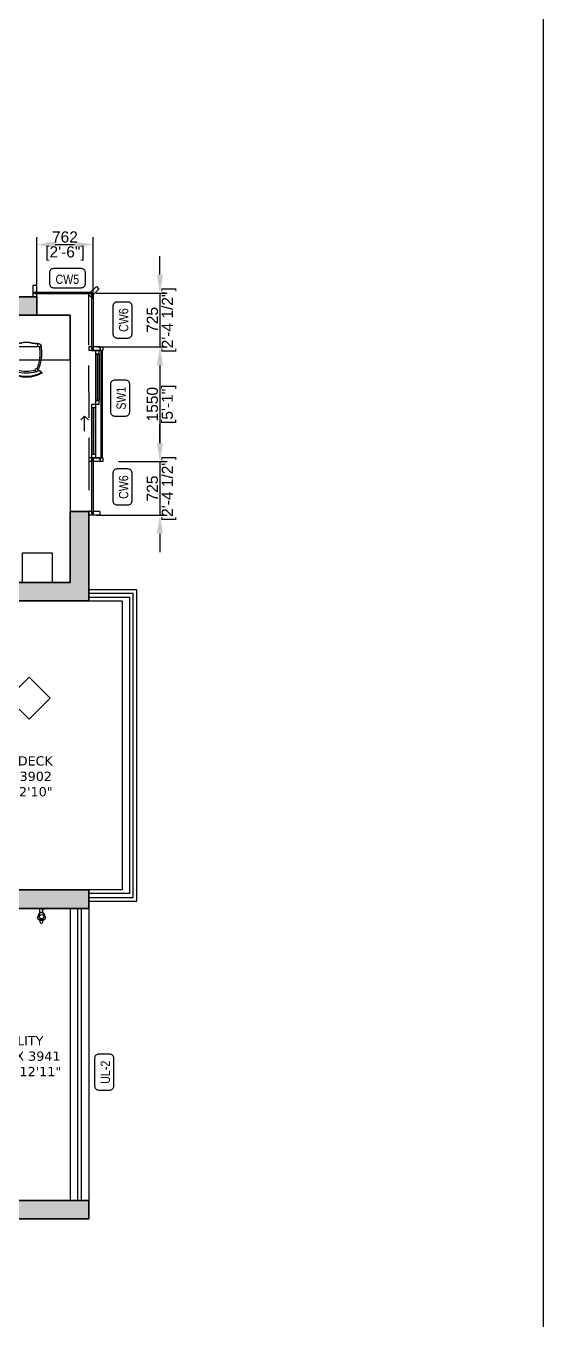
# Model space of a CAD drawing. Header units: millimetres. Extents: x 91566 to 131129, y 141753 to 207061.
# Drawn here: x 124151 to 131129, y 169429 to 186904 of the extents above; entities that cross this region are included whole.
import ezdxf
from ezdxf.enums import TextEntityAlignment as Align

# ---------------------------------------------------------------- set-up
doc = ezdxf.new("R2010")
doc.units = ezdxf.units.MM
doc.linetypes.add('3BHK  WEST_UN-2$0$2024-08-30_TOWER-C$0$HIDDEN', pattern=[9.525, 6.35, -3.175])
doc.linetypes.add('Hidden Line', pattern=[978.055558, 705.555558, -272.5])
for name, color, linetype in [('A-Dimensions', 4, 'Continuous'), ('A-Elevation 10', 8, 'Continuous'), ('A-Fixture', 8, 'Continuous'), ('A-Furniture', 8, 'Continuous'), ('A-Hatch', 252, 'Continuous'), ('A-Railing', 6, 'Continuous'), ('A-Room Boundary', 44, 'Continuous'), ('A-Text Main', 44, 'Continuous'), ('A-Window', 4, 'Continuous')]:
    doc.layers.add(name, color=color, linetype=linetype)
doc.layers.add('A-Wall', color=240, linetype='Continuous', lineweight=35)
doc.styles.add('2024-08-29_TOWER-A$0$simplex-0.8', font='simplex.shx', dxfattribs={"width": 0.8})
doc.styles.add('3.5BHK EAST_UN-1$0$grid_text', font='verdana.ttf')
doc.styles.add('ARIAL', font='ARIALN.TTF')
doc.styles.add('S', font='arial.ttf', dxfattribs={"height": 150})
doc.dimstyles.new('DIMSMALL', dxfattribs={"dimtxt": 150, "dimasz": 250, "dimexe": 100, "dimexo": 100, "dimgap": 25, "dimtad": 1, "dimdec": 0, "dimzin": 0, "dimdsep": 46, "dimtxsty": 'S', "dimcen": 0, "dimdle": 100, "dimclrd": 8, "dimclre": 8, "dimclrt": 256, "dimazin": 0, "dimtfac": 1, "dimtdec": 0, "dimtix": 1, "dimtmove": 0, "dimatfit": 3, "dimldrblk": '12_DatumFilled', "dimfxl": 1, "dimtolj": 1, "dimtzin": 0, "dimlwd": -1, "dimlwe": -1, "dimarcsym": 1})

# ---------------------------------------------------------------- blocks, each defined once
blk = doc.blocks.new('A$C9c57dff7')
at = {"layer": 'A-Window', "linetype": 'Continuous'}
for p, q in [((-1, 150), (-51, 150)), ((-51, 150), (-51, 0)), ((-26, 60), (-26, 40)), ((-1, 60), (-26, 60)), ((-1, 40), (-26, 40)), ((-1, 150), (-1, 60)), ((-1, 40), (-1, 0)), ((706, 40), (699, 32)), ((699, 32), (734, -3)), ((741, 40), (706, 40)), ((805, 138), (726, 60)), ((741, 60), (726, 60)), ((742, 4), (734, -3)), ((741, 60), (741, 40)), ((742, 39), (742, 4)), ((762, 39), (742, 39)), ((840, 103), (762, 24)), ((762, 39), (762, 24)), ((805, 138), (840, 103)), ((-1, 0), (-51, 0)), ((702, -1), (702, -1)), ((702, -1), (702, -1)), ((702, -675), (702, -725)), ((742, -675), (702, -675)), ((742, -675), (742, -725)), ((762, -675), (762, -725)), ((852, -675), (762, -675)), ((852, -675), (852, -725)), ((742, -725), (702, -725)), ((742, -725), (852, -725)), ((852, -725), (742, -725)), ((852, -725), (762, -725)), ((792, -775), (792, -1400)), ((817, -775), (817, -1400)), ((842, -775), (842, -1400)), ((742, -2125), (742, -1500)), ((767, -2125), (767, -1500)), ((792, -2125), (792, -1500)), ((647, -1613), (597, -1663)), ((647, -1813), (647, -1613)), ((647, -1613), (697, -1663)), ((702, -2175), (702, -2225)), ((742, -2175), (702, -2175)), ((742, -2225), (702, -2225)), ((742, -2175), (852, -2175)), ((852, -2175), (742, -2175)), ((742, -2175), (742, -2225)), ((762, -2175), (762, -2225)), ((852, -2175), (762, -2175)), ((852, -2225), (762, -2225)), ((852, -2175), (852, -2225)), ((702, -2900), (702, -2950)), ((742, -2900), (702, -2900)), ((852, -2950), (702, -2950)), ((742, -2900), (742, -2925)), ((762, -2925), (742, -2925)), ((762, -2900), (762, -2925)), ((852, -2900), (762, -2900)), ((852, -2900), (852, -2950))]:
    blk.add_line(p, q, dxfattribs=at)
at = {"layer": 'A-Window', "linetype": 'Hidden Line'}
blk.add_line((701, 50), (702, -2950), dxfattribs=at)
at = {"layer": 'A-Window', "linetype": 'Continuous', "flags": 128}
for points in [[(-31, 40), (-31, 60), (746, 60), (746, 40)], [(742, 44), (762, 44), (762, -705), (742, -705)], [(857, -720), (897, -720), (897, -680), (857, -680)], [(857, -720), (897, -720), (897, -680), (857, -680)], [(857, -720), (897, -720), (897, -680), (857, -680)], [(857, -720), (897, -720), (897, -680), (857, -680)], [(792, -725), (792, -775), (842, -775), (842, -725)], [(792, -775), (792, -1400), (842, -1400), (842, -775)], [(867, -2175), (887, -2175), (887, -725), (867, -725)], [(867, -2175), (887, -2175), (887, -725), (867, -725)], [(867, -2175), (887, -2175), (887, -725), (867, -725)], [(867, -2175), (887, -2175), (887, -725), (867, -725)], [(742, -1500), (742, -1450), (792, -1450), (792, -1500)], [(742, -2125), (742, -1500), (792, -1500), (792, -2125)], [(792, -1400), (792, -1450), (842, -1450), (842, -1400)], [(742, -2175), (742, -2125), (792, -2125), (792, -2175)], [(742, -2195), (762, -2195), (762, -2930), (742, -2930)], [(857, -2220), (897, -2220), (897, -2180), (857, -2180)], [(857, -2220), (897, -2220), (897, -2180), (857, -2180)], [(857, -2220), (897, -2220), (897, -2180), (857, -2180)], [(857, -2220), (897, -2220), (897, -2180), (857, -2180)]]:
    blk.add_lwpolyline(points, close=True, dxfattribs=at)
blk = doc.blocks.new('3BHK  WEST_UN-2$0$2024-08-30_TOWER-C$0$STUDY TABLE CHAIR')
at = {"linetype": '3BHK  WEST_UN-2$0$2024-08-30_TOWER-C$0$HIDDEN', "ltscale": 0.1}
for p, q in [((-0.2, 0.411), (-0.155, 0.411)), ((-0.155, 0.411), (-0.155, 0.456)), ((-0.155, 0.411), (0.156, 0.411)), ((0.156, 0.411), (0.156, 0.456)), ((0.2, 0.411), (0.156, 0.411))]:
    blk.add_line(p, q, dxfattribs=at)
for p, q in [((-0.141, 0.12), (-0.16, 0.087)), ((-0.16, 0.087), (-0.136, 0.073)), ((-0.141, 0.12), (-0.117, 0.107)), ((-0.117, 0.107), (-0.136, 0.073)), ((0.141, 0.12), (0.117, 0.107)), ((0.117, 0.107), (0.136, 0.073)), ((0.16, 0.087), (0.136, 0.073)), ((0.141, 0.12), (0.16, 0.087)), ((0.213, 0.062), (0.214, 0.06))]:
    blk.add_line(p, q)
for centre, radius, start, end in [((0.373, 0.325), 0.579, 171.4462, 187.5978), ((-0.163, 0.419), 0.0378, 78.6583, 191.3417), ((0.373, 0.325), 0.557, 171.1022, 187.9028), ((-0.137, 0.631), 0.176, 263.8312, 285.6961), ((0, 0.232), 0.245, 68.7607, 111.2393), ((0.137, 0.631), 0.176, 254.3039, 276.1688), ((0.163, 0.419), 0.0378, 348.6583, 101.3417), ((-0.373, 0.325), 0.557, 352.0972, 8.8978), ((-0.373, 0.325), 0.579, 352.4022, 8.5538)]:
    blk.add_arc(centre, radius, start, end, dxfattribs=at)
for centre, radius, start, end in [((0.373, 0.325), 0.579, 187.5978, 203.7494), ((0.373, 0.325), 0.557, 187.9028, 202.0547), ((-0.373, 0.325), 0.557, 337.9453, 352.0972), ((-0.373, 0.325), 0.579, 336.2506, 352.4022), ((-0.206, 0.058), 0.00864, 63.5361, 166.1654), ((0, 0.415), 0.415, 238.902, 301.1196), ((0, 0.415), 0.404, 239.9747, 300.0253), ((0, 0.467), 0.411, 251.0753, 288.9247), ((0, 0.467), 0.389, 251.717, 288.283), ((0.206, 0.058), 0.00814, 29.3011, 117.8056)]:
    blk.add_arc(centre, radius, start, end)
for points, knots in [([(-0.21, 0.065), (-0.205, 0.072), (-0.196, 0.084), (-0.179, 0.084), (-0.161, 0.092), (-0.152, 0.104), (-0.144, 0.114)], [0, 0, 0, 0, 1.141957, 1.816294, 2.20041, 3.805403, 3.805403, 3.805403, 3.805403]), ([(0.21, 0.065), (0.205, 0.072), (0.196, 0.084), (0.179, 0.084), (0.161, 0.092), (0.152, 0.104), (0.145, 0.114)], [0, 0, 0, 0, 1.119264, 1.793601, 2.177718, 3.782711, 3.782711, 3.782711, 3.782711])]:
    blk.add_open_spline(points, degree=3, knots=knots)
blk = doc.blocks.new('A$C68b82993')
at = {"layer": 'A-Furniture', "ltscale": 600}
blk.add_lwpolyline([(1200, 0), (1200, 600), (0, 600), (0, 0)], close=True, dxfattribs=at)
at = {"layer": 'A-Furniture', "ltscale": 600, "xscale": -1000, "yscale": 1000, "zscale": 1000}
blk.add_blockref('3BHK  WEST_UN-2$0$2024-08-30_TOWER-C$0$STUDY TABLE CHAIR', (607, -239), dxfattribs=at)
blk = doc.blocks.new('3BHK  WEST_UN-2$0$wer4t5yyht')
at = {"layer": 'A-Fixture', "linetype": 'Continuous'}
for p, q in [((52741, -60617), (52768, -60617)), ((52777, -60595), (52775, -60593)), ((52799, -60582), (52798, -60580)), ((52865, -60614), (52913, -60614)), ((52868, -60622), (52871, -60622)), ((52917, -60635), (52919, -60609)), ((52917, -60635), (52919, -60661)), ((52919, -60609), (52920, -60592)), ((52923, -60589), (52925, -60589)), ((52925, -60635), (52925, -60589)), ((52925, -60680), (52925, -60635)), ((52741, -60653), (52768, -60653)), ((52775, -60677), (52777, -60674)), ((52798, -60690), (52799, -60688)), ((52865, -60655), (52913, -60655)), ((52868, -60648), (52871, -60648)), ((52919, -60661), (52920, -60678)), ((52923, -60680), (52925, -60680))]:
    blk.add_line(p, q, dxfattribs=at)
blk.add_circle((52815, -60636), 28.4, dxfattribs=at)
for centre, radius, start, end in [((52744, -60635), 18.2, 99.4974, 260.5026), ((52869, -60635), 103, 169.933, 190.0494), ((52869, -60635), 103, 155.9783, 169.933), ((52815, -60635), 57.3, 106.752, 133.248), ((52061, -60635), 717, 356.8298, 3.1702), ((52788, -60682), 103, 41.0972, 84.0217), ((53192, -59982), 717, 236.8298, 243.1702), ((52788, -60682), 103, 35.9783, 41.0972), ((52815, -60635), 57.3, 346.752, 13.248), ((52913, -60608), 5.97, 270, 355.486), ((52923, -60592), 2.39, 90, 175.486), ((52923, -60592), 2.39, 90, 175.486), ((52869, -60635), 103, 190.0494, 204.0217), ((52815, -60635), 57.3, 226.752, 253.248), ((52788, -60588), 103, 275.9783, 318.9028), ((53192, -61287), 717, 116.8298, 123.1702), ((52788, -60588), 103, 318.9028, 324.0217), ((52913, -60661), 5.97, 4.514, 90), ((52923, -60678), 2.39, 184.514, 270)]:
    blk.add_arc(centre, radius, start, end, dxfattribs=at)
blk = doc.blocks.new('2024-08-29_TOWER-A$0$WNTG')
at = {"layer": 'A-Text Main'}
blk.add_lwpolyline([(-188, 246), (188, 246, -0.414214), (243, 191), (243, 43, -0.414214), (188, -12), (-188, -12, -0.414214), (-243, 43), (-243, 191, -0.414214)], format="xyb", close=True, dxfattribs=at)
at = {"layer": 'A-Text Main', "style": '2024-08-29_TOWER-A$0$simplex-0.8', "width": 0.8}
blk.add_attdef('WNTG', text='', height=150, dxfattribs=at).set_placement((-2, 43), align=Align.CENTER)
blk = doc.blocks.new('Unit_3')
at = {"layer": 'A-Hatch', "linetype": 'Continuous'}
h = blk.add_hatch(color=256, dxfattribs=at)
h.dxf.hatch_style = 1
h.paths.add_polyline_path([(0, -4107), (0, 0), (2950, 0), (2950, -250), (250, -250), (250, -3907), (3750, -3907), (3750, -4107)])
h.paths.add_polyline_path([(5510, -4107), (5510, 0), (4680, 0), (4680, -250), (5310, -250), (5310, -4107)])
h.paths.add_polyline_path([(6920, -250), (10663, -250), (10663, 0), (6920, 0)])
h.paths.add_polyline_path([(8170, -4107), (11365, -4107), (11365, -2900), (11115, -2900), (11115, -3856), (8170, -3856)])
h.paths.add_polyline_path([(250, -5307), (0, -5307), (0, -12450), (3342, -12450), (3342, -12200), (250, -12200), (250, -8259), (5202, -8259), (5202, -8059), (250, -8059)])
h = blk.add_hatch(color=256, dxfattribs=at)
h.dxf.hatch_style = 1
h.paths.add_polyline_path([(6202, -12450), (7430, -12450), (7430, -12200), (6402, -12200), (6402, -8259), (6402, -8059), (6202, -8059)])
h.paths.add_polyline_path([(8430, -12200), (8430, -12450), (11365, -12450), (11365, -12200)])
h.paths.add_polyline_path([(11365, -8259), (8727, -8259), (7783, -8259), (7783, -8059), (8477, -8059), (8477, -8009), (11365, -8009)])
at = {"layer": 'A-Elevation 10'}
for p, q in [((11115, -8259), (11115, -12200)), ((11365, -8259), (11365, -12200))]:
    blk.add_line(p, q, dxfattribs=at)
blk.add_lwpolyline([(12015, -8159), (12015, -3957), (11365, -3957), (11365, -4107), (11815, -4107), (11815, -8009), (11365, -8009), (11365, -8159), (12015, -8159)], dxfattribs=at)
at = {"layer": 'A-Furniture'}
blk.add_lwpolyline([(10870, -3456), (10870, -3856), (10470, -3856), (10470, -3456)], close=True, dxfattribs=at)
blk.add_lwpolyline([(10563, -5135), (10280, -5418), (10563, -5701), (10846, -5418), (10563, -5135)], dxfattribs=at)
at = {"layer": 'A-Railing'}
for p, q in [((11215, -8259), (11215, -12200)), ((11265, -8259), (11265, -12200))]:
    blk.add_line(p, q, dxfattribs=at)
blk.add_lwpolyline([(11965, -8109), (11965, -4007), (11365, -4007), (11365, -4057), (11915, -4057), (11915, -8059), (11365, -8059), (11365, -8109), (11965, -8109)], dxfattribs=at)
at = {"layer": 'A-Room Boundary', "linetype": 'Continuous'}
for points in [[(7170, -250), (11115, -250), (11115, -3856), (7170, -3856)], [(9643, -8259), (11115, -8259), (11115, -12200), (9643, -12200)]]:
    blk.add_lwpolyline(points, close=True, dxfattribs=at)
at = {"layer": 'A-Room Boundary'}
blk.add_lwpolyline([(8727, -4107), (11815, -4107), (11815, -8009), (8727, -8009)], close=True, dxfattribs=at)
at = {"layer": 'A-Wall'}
for points in [[(6920, -250), (10663, -250), (10663, 0), (6920, 0)], [(8170, -4107), (11365, -4107), (11365, -2900), (11115, -2900), (11115, -3856), (8170, -3856)], [(11365, -8259), (8727, -8259), (7783, -8259), (7783, -8059), (8477, -8059), (8477, -8009), (11365, -8009)], [(8430, -12200), (8430, -12450), (11365, -12450), (11365, -12200)]]:
    blk.add_lwpolyline(points, close=True, dxfattribs=at)
at = {"layer": 'A-Fixture', "rotation": 90}
blk.add_blockref('3BHK  WEST_UN-2$0$wer4t5yyht', (-49907, -61184), dxfattribs=at)
at = {"layer": 'A-Furniture', "linetype": 'Continuous'}
blk.add_blockref('A$C68b82993', (9915, -850), dxfattribs=at)
at = {"layer": 'A-Text Main'}
ref = blk.add_blockref('2024-08-29_TOWER-A$0$WNTG', (11077, 368), dxfattribs=dict(at, xscale=-1, rotation=180))
ref.add_attrib('WNTG', 'CW5', dxfattribs={"height": 125, "style": 'ARIAL'}).set_placement((11076, 174), align=Align.CENTER)
ref = blk.add_blockref('2024-08-29_TOWER-A$0$WNTG', (11704, -314), dxfattribs=dict(at, xscale=-1, rotation=270))
ref.add_attrib('WNTG', 'CW6', dxfattribs={"height": 125, "rotation": 90, "style": 'ARIAL'}).set_placement((11898, -315), align=Align.CENTER)
ref = blk.add_blockref('2024-08-29_TOWER-A$0$WNTG', (11672, -1368), dxfattribs=dict(at, xscale=-1, rotation=270))
ref.add_attrib('WNTG', 'SW1', dxfattribs={"height": 125, "rotation": 90, "style": 'ARIAL'}).set_placement((11865, -1369), align=Align.CENTER)
ref = blk.add_blockref('2024-08-29_TOWER-A$0$WNTG', (11704, -2568), dxfattribs=dict(at, xscale=-1, rotation=270))
ref.add_attrib('WNTG', 'CW6', dxfattribs={"height": 125, "rotation": 90, "style": 'ARIAL'}).set_placement((11898, -2570), align=Align.CENTER)
ref = blk.add_blockref('2024-08-29_TOWER-A$0$WNTG', (11457, -10468), dxfattribs=dict(at, xscale=-1, rotation=270))
ref.add_attrib('WNTG', 'UL-2', dxfattribs={"height": 125, "rotation": 90, "style": 'ARIAL'}).set_placement((11651, -10470), align=Align.CENTER)
at = {"layer": 'A-Window'}
blk.add_blockref('A$C9c57dff7', (10663, 0), dxfattribs=at)
at = {"layer": 'A-Text Main', "linetype": 'Continuous', "char_height": 125, "width": 1453.82, "attachment_point": 5, "style": '3.5BHK EAST_UN-1$0$grid_text'}
for s, insert in [('GREEN DECK\\P3088 X 3902\\P10\'2"x12\'10"', (10319, -6476)), ('UTILITY\\P1474 X 3941\\P4\'10"x12\'11"', (10435, -10254))]:
    blk.add_mtext(s, dxfattribs=dict(at, insert=insert))
blk = doc.blocks.new('*D104')
at = {"layer": 'A-Dimensions', "color": 8, "transparency": 16777216}
for p, q in [((124297, 183221), (124297, 184051)), ((125059, 183221), (125059, 184051)), ((124547, 183951), (124809, 183951))]:
    blk.add_line(p, q, dxfattribs=at)
for points in [[(124547, 183993), (124547, 183910), (124297, 183951)], [(124809, 183993), (124809, 183910), (125059, 183951)]]:
    blk.add_solid(points, dxfattribs=at)
at = {"layer": 'Defpoints', "color": 0, "transparency": 16777216}
for p in [(125059, 183951), (124297, 183121), (125059, 183121)]:
    blk.add_point(p, dxfattribs=at)
at = {"layer": 'A-Dimensions', "lineweight": 30, "transparency": 16777216, "char_height": 150, "attachment_point": 5, "style": 'S'}
for s, insert in [('\\A1;762', (124678, 184053)), ('\\A1;[2\'-6"]', (124678, 183830))]:
    blk.add_mtext(s, dxfattribs=dict(at, insert=insert))
blk = doc.blocks.new('12_DatumFilled')
at = {"color": 8, "linetype": 'ByBlock'}
blk.add_solid([(0, 0.577), (-1, 0), (0, -0.577)], dxfattribs=at)
blk = doc.blocks.new('*D105')
at = {"layer": 'A-Dimensions', "color": 8, "transparency": 16777216}
for p, q in [((125959, 183546), (125959, 183796)), ((125098, 183296), (126059, 183296)), ((125959, 183296), (125959, 182571)), ((125104, 182571), (126059, 182571)), ((125959, 182321), (125959, 182071))]:
    blk.add_line(p, q, dxfattribs=at)
for points in [[(125918, 183546), (126001, 183546), (125959, 183296)], [(125918, 182321), (126001, 182321), (125959, 182571)]]:
    blk.add_solid(points, dxfattribs=at)
at = {"layer": 'Defpoints', "color": 0, "transparency": 16777216}
for p in [(124998, 183296), (125004, 182571), (125959, 182571)]:
    blk.add_point(p, dxfattribs=at)
at = {"layer": 'A-Dimensions', "lineweight": 30, "transparency": 16777216, "char_height": 150, "attachment_point": 5, "rotation": 90, "style": 'S'}
for s, insert in [('\\A1;[2\'-4 1/2"]', (126082, 182934)), ('\\A1;725', (125858, 182934))]:
    blk.add_mtext(s, dxfattribs=dict(at, insert=insert))
blk = doc.blocks.new('*D106')
at = {"layer": 'A-Dimensions', "color": 8, "transparency": 16777216}
for p, q in [((125400, 182571), (126059, 182571)), ((125959, 182321), (125959, 181271)), ((125400, 181021), (126059, 181021))]:
    blk.add_line(p, q, dxfattribs=at)
for points in [[(125918, 182321), (126001, 182321), (125959, 182571)], [(125918, 181271), (126001, 181271), (125959, 181021)]]:
    blk.add_solid(points, dxfattribs=at)
at = {"layer": 'Defpoints', "color": 0, "transparency": 16777216}
for p in [(125300, 182571), (125300, 181021), (125959, 181021)]:
    blk.add_point(p, dxfattribs=at)
at = {"layer": 'A-Dimensions', "lineweight": 30, "transparency": 16777216, "char_height": 150, "attachment_point": 5, "rotation": 90, "style": 'S'}
for s, insert in [('\\A1;1550', (125858, 181796)), ('\\A1;[5\'-1"]', (126081, 181796))]:
    blk.add_mtext(s, dxfattribs=dict(at, insert=insert))
blk = doc.blocks.new('*D119')
at = {"layer": 'A-Dimensions', "color": 8, "transparency": 16777216}
for p, q in [((125959, 181271), (125959, 181521)), ((125699, 181021), (126059, 181021)), ((125959, 181021), (125959, 180296)), ((125104, 180296), (126059, 180296)), ((125959, 180046), (125959, 179796))]:
    blk.add_line(p, q, dxfattribs=at)
for points in [[(125918, 181271), (126001, 181271), (125959, 181021)], [(125918, 180046), (126001, 180046), (125959, 180296)]]:
    blk.add_solid(points, dxfattribs=at)
at = {"layer": 'Defpoints', "color": 0, "transparency": 16777216}
for p in [(125599, 181021), (125004, 180296), (125959, 180296)]:
    blk.add_point(p, dxfattribs=at)
at = {"layer": 'A-Dimensions', "lineweight": 30, "transparency": 16777216, "char_height": 150, "attachment_point": 5, "rotation": 90, "style": 'S'}
for s, insert in [('\\A1;[2\'-4 1/2"]', (126082, 180658)), ('\\A1;725', (125858, 180658))]:
    blk.add_mtext(s, dxfattribs=dict(at, insert=insert))

msp = doc.modelspace()

# ---------------------------------------------------------------- block references
at = {"linetype": 'Continuous'}
msp.add_blockref('Unit_3', (113633.6, 183246.5), dxfattribs=at)

# ---------------------------------------------------------------- next in the draw order: linework, layer by layer
msp.add_lwpolyline([(91566.1, 207061.4), (131129.2, 207061.4), (131129.2, 141753.3), (91566.1, 141753.3)], close=True, dxfattribs=at)

# ---------------------------------------------------------------- next in the draw order: dimensions: what is measured, and where the dimension line sits
at = {"layer": 'A-Dimensions', "lineweight": 30}
dim = msp.add_linear_dim(base=(125058.8, 183951.5), p1=(124297.2, 183121.2), p2=(125058.8, 183121.2), dimstyle='DIMSMALL', override={"dimpost": '\\X'}, dxfattribs=at)
dim.commit()
dim.dimension.update_dxf_attribs({"geometry": '*D104', "text_midpoint": (124678, 183951.5)})
for base, p1, p2, picture, middle in [((125959.5, 182570.9), (124998.4, 183296.2), (125003.9, 182570.9), '*D105', (125959.5, 182933.5)), ((125959.5, 181020.9), (125300.2, 182570.9), (125300.2, 181020.9), '*D106', (125959.5, 181795.9)), ((125959.5, 180295.8), (125598.8, 181020.9), (125003.9, 180295.8), '*D119', (125959.5, 180658.4))]:
    dim = msp.add_linear_dim(base=base, p1=p1, p2=p2, angle=90, dimstyle='DIMSMALL', override={"dimpost": '\\X'}, dxfattribs=at)
    dim.commit()
    dim.dimension.update_dxf_attribs({"geometry": picture, "text_midpoint": middle})

doc.saveas('drawing.dxf')
